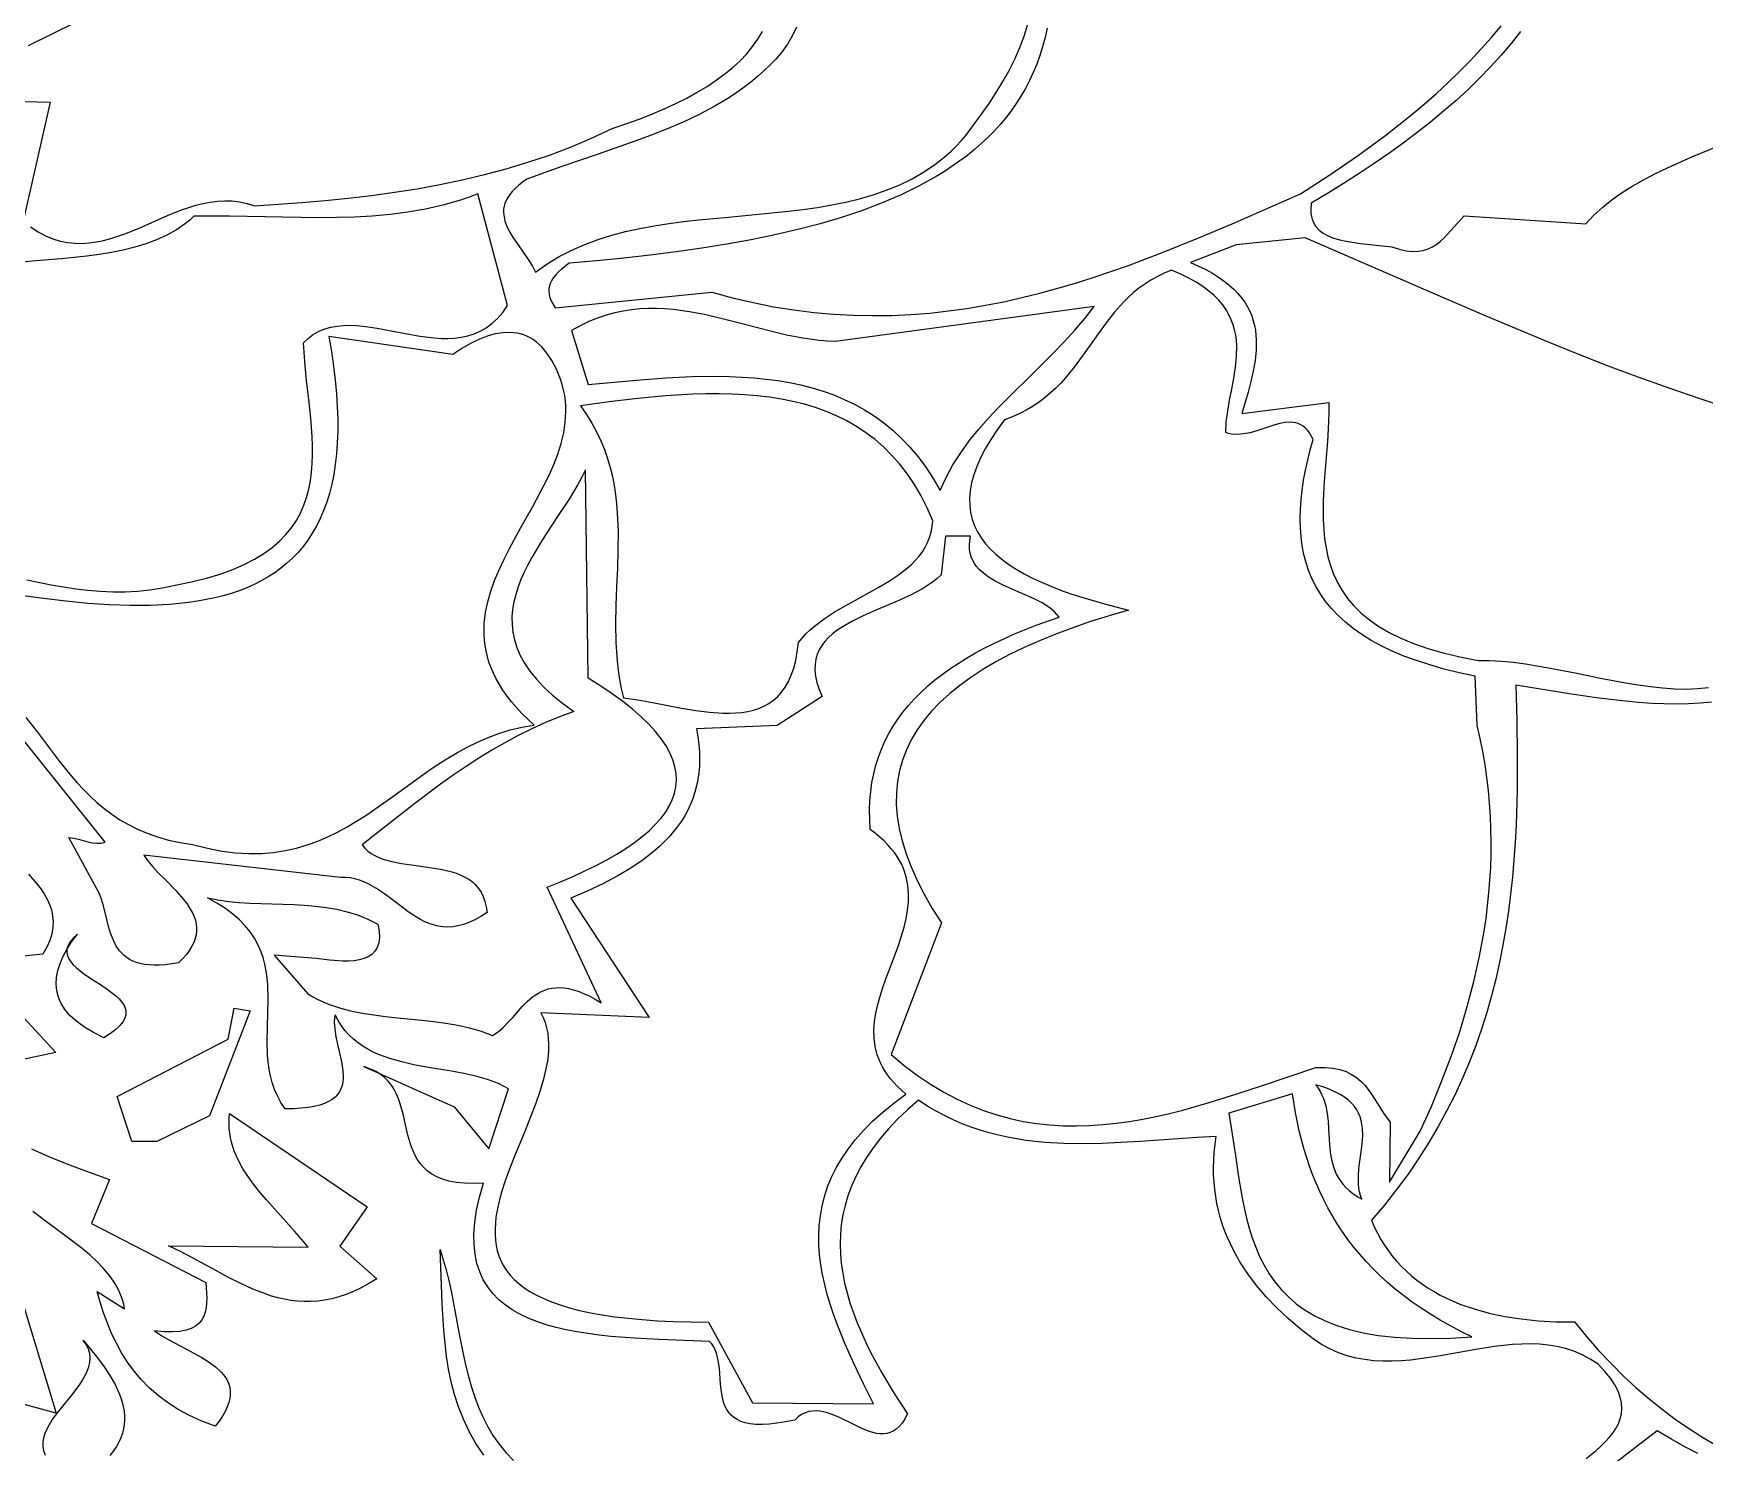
# Model space of a CAD drawing. Header units: metres. Extents: x 0 to 50, y 0 to 50.4.
# Drawn here: x 27.43 to 36.52, y 21.72 to 29.43 of the extents above; entities that cross this region are included whole.
import ezdxf

# ---------------------------------------------------------------- set-up
doc = ezdxf.new("R2010")
doc.units = ezdxf.units.M

msp = doc.modelspace()

# ---------------------------------------------------------------- linework, layer by layer
for points in [[(28.566323, 29.933322), (27.405117, 29.360211)], [(27.418132, 28.375341), (27.45887, 28.348758), (27.49932, 28.327318), (27.5395, 28.3107), (27.579432, 28.298579), (27.619135, 28.290633), (27.658628, 28.286539), (27.697931, 28.285973), (27.737065, 28.288613), (27.776048, 28.294135), (27.814901, 28.302216), (27.853643, 28.312534), (27.892294, 28.324764), (27.930874, 28.338585), (28.007898, 28.369704), (28.161961, 28.436806), (28.239315, 28.46762), (28.278142, 28.481212), (28.317094, 28.493163), (28.356193, 28.50315), (28.395457, 28.51085), (28.434907, 28.51594), (28.474562, 28.518097), (28.514441, 28.516998), (28.554565, 28.512319), (28.594954, 28.503738), (28.635626, 28.490932), (28.635626, 28.490932), (28.891746, 28.508194), (29.0189, 28.51913), (29.145346, 28.531902), (29.271005, 28.546732), (29.395798, 28.563846), (29.519646, 28.583468), (29.642469, 28.60582), (29.764191, 28.631128), (29.88473, 28.659616), (30.004009, 28.691507), (30.121949, 28.727025), (30.238471, 28.766394), (30.353496, 28.809839), (30.466945, 28.857584), (30.578739, 28.909851), (30.578739, 28.909851), (30.65406, 28.935209), (30.726448, 28.961462), (30.795838, 28.988634), (30.862167, 29.01675), (30.92537, 29.045834), (30.985384, 29.075911), (31.042143, 29.107005), (31.095585, 29.139142), (31.145645, 29.172344), (31.192259, 29.206638), (31.235363, 29.242048), (31.274893, 29.278598), (31.310785, 29.316313), (31.342974, 29.355217), (31.371397, 29.395336), (31.395989, 29.436692)], [(31.58123, 29.461172), (31.560421, 29.415495), (31.533272, 29.369517), (31.499347, 29.323216), (31.499347, 29.323216), (31.468489, 29.287773), (31.436284, 29.253889), (31.402787, 29.221499), (31.368052, 29.190535), (31.332134, 29.160934), (31.295088, 29.132627), (31.25697, 29.10555), (31.217833, 29.079637), (31.136724, 29.031036), (31.052201, 28.986297), (30.964703, 28.944893), (30.874668, 28.906294), (30.782536, 28.869973), (30.688745, 28.835403), (30.497945, 28.769401), (30.305777, 28.704065), (30.210278, 28.670327), (30.115754, 28.635172), (30.115754, 28.635172), (30.091555, 28.618277), (30.070267, 28.60153), (30.051765, 28.584925), (30.035923, 28.568453), (30.022615, 28.552108), (30.011716, 28.535881), (30.003099, 28.519765), (29.99664, 28.503752), (29.992212, 28.487835), (29.989689, 28.472005), (29.988947, 28.456257), (29.989859, 28.44058), (29.996143, 28.409416), (30.007537, 28.378451), (30.023034, 28.347624), (30.041629, 28.316874), (30.08409, 28.255364), (30.126877, 28.193432), (30.145878, 28.162155), (30.161944, 28.130589), (30.161944, 28.130589), (30.225451, 28.17524), (30.291484, 28.214838), (30.359852, 28.249751), (30.430367, 28.280346), (30.502836, 28.306988), (30.577071, 28.330046), (30.652879, 28.349886), (30.730072, 28.366874), (30.808458, 28.381378), (30.887847, 28.393764), (30.968049, 28.4044), (31.048874, 28.413652), (31.211629, 28.429473), (31.374588, 28.44416), (31.536229, 28.46065), (31.616079, 28.470488), (31.695029, 28.481877), (31.772887, 28.495183), (31.849464, 28.510775), (31.924569, 28.529018), (31.998011, 28.55028), (32.069601, 28.574927), (32.139148, 28.603327), (32.206461, 28.635845), (32.27135, 28.67285), (32.333625, 28.714707), (32.363723, 28.73757), (32.393095, 28.761784), (32.421719, 28.787394), (32.449571, 28.814447), (32.476626, 28.842989), (32.50286, 28.873064), (32.50286, 28.873064), (32.587574, 28.988367), (32.627965, 29.04687), (32.666545, 29.106005), (32.70294, 29.165823), (32.736774, 29.226373), (32.767671, 29.287703), (32.795257, 29.349863), (32.819156, 29.412903), (32.838994, 29.476872)], [(32.943904, 29.454867), (32.932571, 29.404119), (32.919332, 29.35474), (32.904212, 29.30671), (32.887238, 29.260009), (32.868438, 29.214616), (32.847838, 29.170511), (32.825466, 29.127675), (32.801348, 29.086086), (32.775511, 29.045725), (32.747983, 29.006571), (32.71879, 28.968605), (32.687959, 28.931805), (32.655518, 28.896152), (32.621492, 28.861626), (32.58591, 28.828206), (32.548798, 28.795872), (32.510183, 28.764603), (32.470092, 28.734381), (32.428552, 28.705184), (32.38559, 28.676992), (32.341233, 28.649784), (32.248441, 28.598244), (32.150393, 28.550401), (32.047304, 28.506094), (31.93939, 28.46516), (31.826866, 28.427438), (31.709949, 28.392766), (31.588854, 28.360982), (31.463797, 28.331925), (31.334993, 28.305433), (31.202658, 28.281344), (31.067009, 28.259496), (30.92826, 28.239728), (30.786627, 28.221878), (30.642327, 28.205783), (30.495575, 28.191283), (30.346587, 28.178215), (30.346587, 28.178215), (30.304363, 28.146526), (30.287284, 28.131098), (30.272783, 28.115894), (30.260776, 28.100873), (30.25118, 28.085997), (30.243913, 28.071225), (30.238892, 28.056517), (30.236032, 28.041832), (30.235253, 28.027132), (30.236469, 28.012375), (30.239598, 27.997523), (30.244558, 27.982534), (30.251265, 27.967369), (30.269587, 27.93635), (31.12058, 28.021769), (31.12058, 28.021769), (31.233983, 27.99069), (31.346134, 27.964209), (31.457071, 27.942172), (31.566834, 27.92443), (31.675461, 27.91083), (31.782991, 27.901222), (31.889462, 27.895453), (31.994914, 27.893372), (32.099385, 27.894828), (32.202914, 27.899669), (32.30554, 27.907744), (32.407301, 27.918902), (32.508236, 27.93299), (32.608384, 27.949857), (32.707784, 27.969353), (32.806474, 27.991325), (32.904494, 28.015621), (33.001881, 28.042092), (33.098675, 28.070584), (33.194915, 28.100947), (33.290639, 28.133028), (33.385886, 28.166678), (33.575103, 28.238074), (33.762878, 28.313922), (33.949519, 28.393011), (34.320643, 28.556065), (34.320643, 28.556065), (34.481462, 28.659365), (34.636274, 28.765337), (34.711275, 28.819388), (34.784589, 28.874185), (34.856157, 28.929752), (34.925916, 28.986115), (34.993806, 29.043301), (35.059766, 29.101334), (35.123733, 29.16024), (35.185646, 29.220046), (35.245445, 29.280777), (35.303068, 29.342458), (35.358454, 29.405116), (35.411541, 29.468776)], [(35.517441, 29.437817), (35.465996, 29.372899), (35.411651, 29.309016), (35.354464, 29.246136), (35.294495, 29.184224), (35.231801, 29.123248), (35.166442, 29.063173), (35.098476, 29.003967), (35.027962, 28.945596), (34.954958, 28.888026), (34.879523, 28.831225), (34.801716, 28.775159), (34.721595, 28.719794), (34.639219, 28.665097), (34.554647, 28.611035), (34.467936, 28.557574), (34.379147, 28.504681), (34.379147, 28.504681), (34.376814, 28.466445), (34.377856, 28.449196), (34.380303, 28.433129), (34.384106, 28.418196), (34.389216, 28.404348), (34.395582, 28.391537), (34.403155, 28.379716), (34.421723, 28.358845), (34.444522, 28.341351), (34.471155, 28.326848), (34.501224, 28.314949), (34.534332, 28.305269), (34.57008, 28.297422), (34.647909, 28.285681), (34.817764, 28.267209), (34.817764, 28.267209), (34.858304, 28.253829), (34.89539, 28.245667), (34.929307, 28.242288), (34.960339, 28.24326), (34.988771, 28.248147), (35.014886, 28.256517), (35.038968, 28.267935), (35.061302, 28.281966), (35.082172, 28.298179), (35.101861, 28.316137), (35.138836, 28.355558), (35.1745, 28.396757), (35.211126, 28.436263), (35.871819, 28.392387), (35.871819, 28.392387), (35.91578, 28.439379), (35.963714, 28.483305), (36.015277, 28.524429), (36.070125, 28.563016), (36.127914, 28.599333), (36.188302, 28.633644), (36.250943, 28.666216), (36.315495, 28.697313), (36.448957, 28.756145), (36.585938, 28.812264)], [(27.383604, 29.056262), (27.524545, 29.054023), (27.377086, 28.407391)], [(27.397546, 26.457176), (27.5301, 26.430476), (27.596632, 26.419024), (27.663341, 26.409251), (27.73023, 26.401469), (27.797304, 26.395988), (27.864565, 26.393118), (27.93202, 26.39317), (27.99967, 26.396456), (28.067522, 26.403284), (28.135578, 26.413967), (28.203843, 26.428815), (28.203843, 26.428815), (28.292469, 26.446565), (28.374068, 26.466708), (28.448909, 26.489154), (28.517266, 26.513816), (28.57941, 26.540606), (28.635612, 26.569436), (28.686145, 26.600217), (28.731278, 26.632862), (28.771285, 26.667281), (28.806437, 26.703388), (28.837005, 26.741094), (28.863262, 26.780311), (28.885477, 26.82095), (28.903924, 26.862924), (28.918874, 26.906145), (28.930599, 26.950524), (28.939369, 26.995973), (28.945457, 27.042404), (28.949134, 27.089728), (28.950672, 27.137859), (28.950343, 27.186707), (28.948417, 27.236185), (28.940865, 27.336677), (28.930188, 27.438628), (28.918559, 27.541336), (28.908151, 27.644093), (28.901138, 27.746196), (28.901138, 27.746196), (28.928204, 27.771422), (28.956753, 27.792187), (28.986687, 27.808813), (29.017906, 27.821626), (29.050312, 27.83095), (29.083804, 27.837108), (29.118284, 27.840425), (29.153654, 27.841226), (29.189813, 27.839834), (29.226662, 27.836573), (29.302037, 27.825744), (29.378985, 27.811331), (29.456713, 27.79593), (29.534429, 27.782132), (29.61134, 27.772532), (29.649245, 27.770117), (29.686652, 27.769724), (29.723461, 27.771677), (29.759574, 27.776301), (29.79489, 27.78392), (29.829312, 27.794857), (29.862739, 27.809438), (29.895073, 27.827986), (29.926214, 27.850826), (29.956064, 27.878281), (29.984524, 27.910676), (30.011494, 27.948336), (29.848998, 28.554836), (29.848998, 28.554836), (29.801857, 28.537376), (29.754573, 28.521496), (29.659603, 28.494193), (29.564148, 28.472371), (29.468268, 28.455471), (29.372023, 28.442934), (29.275471, 28.434202), (29.178673, 28.428717), (29.081688, 28.425921), (28.984575, 28.425255), (28.887395, 28.42616), (28.693071, 28.430454), (28.499192, 28.434336), (28.402568, 28.434727), (28.306235, 28.433339), (28.306235, 28.433339), (28.283897, 28.413201), (28.260629, 28.394341), (28.211449, 28.36026), (28.158979, 28.3307), (28.103506, 28.305264), (28.045317, 28.283556), (27.9847, 28.265179), (27.921939, 28.249738), (27.857323, 28.236835), (27.791137, 28.226075), (27.723669, 28.217062), (27.586031, 28.202687), (27.446703, 28.190541), (27.307976, 28.177452)], [(36.662749, 27.385767), (36.493331, 27.440717), (36.324908, 27.498521), (36.157385, 27.558909), (35.990665, 27.621606), (35.824655, 27.686342), (35.659257, 27.752843), (35.329922, 27.890055), (35.001896, 28.031062), (34.346722, 28.315752), (33.971982, 28.278528), (33.723546, 28.182139)], [(33.723546, 28.182139), (33.723546, 28.182139), (33.766584, 28.163202), (33.806304, 28.143621), (33.842817, 28.123417), (33.876233, 28.102612), (33.906664, 28.081226), (33.934218, 28.059281), (33.959007, 28.036796), (33.981142, 28.013795), (34.000731, 27.990296), (34.017887, 27.966322), (34.032719, 27.941893), (34.045338, 27.91703), (34.055854, 27.891754), (34.064378, 27.866087), (34.07102, 27.840049), (34.07589, 27.813661), (34.079099, 27.786944), (34.080758, 27.759919), (34.079865, 27.70503), (34.074094, 27.649161), (34.064329, 27.592481), (34.051453, 27.535156), (34.036349, 27.477356), (34.002994, 27.360997), (34.475664, 27.421913), (34.475664, 27.421913), (34.475391, 27.369351), (34.473655, 27.316324), (34.467042, 27.20928), (34.449973, 26.994129), (34.444502, 26.887671), (34.443623, 26.835083), (34.444398, 26.783058), (34.447138, 26.731701), (34.452153, 26.681114), (34.459757, 26.631401), (34.470261, 26.582664), (34.483976, 26.535007), (34.501213, 26.488533), (34.522285, 26.443345), (34.547503, 26.399546), (34.577179, 26.357239), (34.611623, 26.316527), (34.651149, 26.277513), (34.696067, 26.240301), (34.746689, 26.204993), (34.803327, 26.171693), (34.866292, 26.140504), (34.935895, 26.111528), (35.012449, 26.084869), (35.096265, 26.06063), (35.187655, 26.038914), (35.28693, 26.019824), (35.28693, 26.019824), (35.349203, 26.019466), (35.412897, 26.015951), (35.477834, 26.009691), (35.543833, 26.001099), (35.678307, 25.978565), (35.814885, 25.951644), (35.952135, 25.92363), (36.088626, 25.897821), (36.156139, 25.886773), (36.222924, 25.877511), (36.288804, 25.870448), (36.353599, 25.865996), (36.417129, 25.864566), (36.479216, 25.86657), (36.539681, 25.872421)], [(33.387012, 26.293483), (33.387012, 26.293483), (33.281649, 26.262658), (33.180499, 26.23062), (33.083616, 26.197349), (32.991054, 26.162821), (32.902865, 26.127013), (32.819102, 26.089903), (32.73982, 26.051467), (32.66507, 26.011684), (32.594908, 25.970531), (32.529385, 25.927984), (32.468555, 25.884021), (32.412471, 25.838619), (32.361188, 25.791756), (32.314757, 25.743409), (32.273232, 25.693555), (32.236667, 25.642171), (32.205115, 25.589234), (32.178629, 25.534723), (32.157262, 25.478614), (32.141068, 25.420884), (32.1301, 25.36151), (32.124411, 25.300471), (32.124055, 25.237743), (32.129084, 25.173303), (32.139553, 25.107129), (32.155513, 25.039198), (32.17702, 24.969487), (32.204125, 24.897973), (32.236883, 24.824635), (32.275346, 24.749448), (32.319567, 24.672391), (32.369601, 24.59344), (32.095463, 23.878845), (32.095463, 23.878845), (32.167109, 23.819221), (32.238811, 23.7653), (32.310566, 23.716882), (32.38237, 23.673768), (32.454223, 23.635758), (32.526122, 23.602651), (32.598065, 23.574247), (32.670049, 23.550347), (32.742072, 23.53075), (32.814131, 23.515257), (32.886226, 23.503668), (32.958352, 23.495783), (33.030508, 23.491401), (33.102692, 23.490323), (33.174901, 23.492349), (33.247133, 23.497279), (33.319386, 23.504912), (33.391657, 23.51505), (33.463944, 23.527491), (33.536246, 23.542037), (33.608558, 23.558487), (33.680881, 23.576641), (33.825544, 23.617261), (33.970216, 23.662298), (34.114881, 23.710152), (34.40411, 23.807914), (34.40411, 23.807914), (34.452998, 23.808412), (34.49644, 23.80454), (34.53493, 23.79669), (34.56896, 23.78525), (34.599022, 23.770611), (34.625609, 23.753165), (34.649212, 23.733301), (34.670325, 23.711411), (34.68944, 23.687884), (34.707049, 23.663111), (34.739719, 23.611389), (34.772275, 23.55937), (34.789741, 23.534225), (34.808656, 23.510178), (34.805641, 23.184378), (34.972154, 23.461879), (34.972154, 23.461879), (35.032475, 23.596474), (35.08844, 23.731432), (35.139811, 23.866768), (35.186352, 24.002493), (35.227828, 24.138623), (35.264002, 24.275169), (35.294638, 24.412146), (35.319499, 24.549566), (35.329691, 24.618447), (35.33835, 24.687443), (35.345448, 24.756557), (35.350954, 24.82579), (35.354839, 24.895144), (35.357075, 24.964621), (35.35763, 25.034222), (35.356476, 25.103948), (35.353583, 25.173803), (35.348921, 25.243786), (35.342462, 25.3139), (35.334175, 25.384147), (35.324031, 25.454528), (35.312001, 25.525044), (35.298054, 25.595699), (35.282162, 25.666492), (35.271377, 25.934688), (35.271377, 25.934688), (35.184164, 25.953129), (35.101867, 25.973312), (35.024382, 25.995203), (34.9516, 26.018768), (34.883416, 26.043975), (34.819721, 26.070788), (34.76041, 26.099174), (34.705375, 26.129099), (34.654509, 26.160529), (34.607706, 26.193431), (34.564859, 26.22777), (34.52586, 26.263513), (34.490604, 26.300625), (34.458982, 26.339074), (34.430889, 26.378824), (34.406217, 26.419843), (34.38486, 26.462095), (34.36671, 26.505549), (34.351661, 26.550168), (34.339606, 26.595921), (34.330438, 26.642772), (34.32405, 26.690688), (34.320336, 26.739636), (34.319187, 26.78958), (34.320499, 26.840488), (34.324163, 26.892325), (34.330073, 26.945058), (34.338121, 26.998653), (34.348202, 27.053076), (34.360208, 27.108292), (34.374032, 27.164269), (34.389568, 27.220972), (34.389568, 27.220972), (34.379707, 27.240282), (34.369265, 27.256998), (34.358267, 27.271264), (34.34674, 27.28322), (34.33471, 27.29301), (34.322202, 27.300776), (34.309242, 27.30666), (34.295857, 27.310805), (34.282073, 27.313353), (34.267914, 27.314446), (34.23858, 27.31284), (34.208063, 27.307125), (34.176571, 27.29844), (34.11149, 27.276719), (34.078317, 27.265962), (34.044999, 27.256791), (34.011744, 27.250347), (33.97876, 27.247769), (33.946254, 27.250197), (33.930245, 27.253643), (33.914433, 27.258768), (33.914433, 27.258768), (33.917758, 27.316621), (33.925333, 27.375309), (33.935629, 27.434577), (33.947114, 27.494167), (33.958259, 27.553822), (33.967533, 27.613285), (33.973406, 27.6723), (33.974348, 27.730608), (33.972492, 27.759418), (33.968829, 27.787954), (33.963168, 27.816186), (33.955318, 27.84408), (33.945087, 27.871605), (33.932285, 27.898729), (33.91672, 27.925419), (33.8982, 27.951644), (33.876534, 27.977371), (33.851532, 28.002568), (33.823002, 28.027203), (33.790752, 28.051243), (33.754591, 28.074658), (33.714329, 28.097414), (33.669773, 28.11948), (33.620732, 28.140823), (33.620732, 28.140823), (33.580693, 28.124451), (33.543089, 28.106313), (33.507753, 28.086526), (33.474514, 28.06521), (33.443206, 28.042482), (33.41366, 28.018461), (33.385707, 27.993266), (33.359178, 27.967014), (33.309722, 27.911814), (33.263943, 27.853809), (33.220493, 27.793946), (33.178026, 27.733171), (33.135193, 27.672432), (33.090647, 27.612675), (33.043041, 27.554848), (33.017668, 27.526953), (32.991025, 27.499896), (32.962943, 27.473795), (32.933254, 27.448767), (32.901788, 27.424933), (32.868378, 27.402409), (32.832855, 27.381314), (32.795051, 27.361766), (32.754797, 27.343885), (32.711924, 27.327788), (32.711924, 27.327788), (32.672127, 27.273479), (32.637231, 27.22098), (32.607139, 27.170253), (32.581752, 27.121259), (32.560975, 27.073957), (32.54471, 27.028309), (32.532859, 26.984276), (32.525326, 26.941819), (32.522013, 26.900897), (32.522824, 26.861472), (32.52766, 26.823506), (32.536424, 26.786957), (32.54902, 26.751788), (32.565351, 26.717959), (32.585318, 26.685431), (32.608825, 26.654165), (32.635774, 26.624121), (32.666069, 26.59526), (32.699612, 26.567543), (32.736306, 26.540931), (32.776053, 26.515385), (32.818757, 26.490865), (32.86432, 26.467332), (32.912645, 26.444747), (32.963635, 26.42307), (33.017192, 26.402263), (33.07322, 26.382286), (33.131621, 26.363101), (33.255154, 26.326945), (33.387012, 26.293483)], [(33.199188, 27.942953), (31.792786, 27.753859), (31.792786, 27.753859), (31.748299, 27.755659), (31.70395, 27.759252), (31.615602, 27.771097), (31.527615, 27.787965), (31.43986, 27.808424), (31.264534, 27.85439), (31.176707, 27.877034), (31.0886, 27.897545), (31.000085, 27.914491), (30.911032, 27.926441), (30.866265, 27.930096), (30.821316, 27.931964), (30.776168, 27.931868), (30.730806, 27.929629), (30.685214, 27.925067), (30.639376, 27.918004), (30.593275, 27.908261), (30.546896, 27.895659), (30.500223, 27.880019), (30.45324, 27.861162), (30.40593, 27.838909), (30.358278, 27.813082), (30.448795, 27.519115), (30.448795, 27.519115), (30.591247, 27.532845), (30.733145, 27.545358), (30.873954, 27.555493), (31.013142, 27.56209), (31.150175, 27.563987), (31.217716, 27.562811), (31.284519, 27.560025), (31.350516, 27.555484), (31.415641, 27.549043), (31.479827, 27.540557), (31.543007, 27.52988), (31.605115, 27.516868), (31.666084, 27.501376), (31.725848, 27.483258), (31.784339, 27.46237), (31.841491, 27.438566), (31.897238, 27.411702), (31.951512, 27.381632), (32.004247, 27.348211), (32.055376, 27.311295), (32.104833, 27.270737), (32.152551, 27.226394), (32.198463, 27.17812), (32.242503, 27.125769), (32.284603, 27.069197), (32.324698, 27.00826), (32.36272, 26.942811), (32.36272, 26.942811), (32.377858, 26.978703), (32.394475, 27.013884), (32.43184, 27.082273), (32.474199, 27.14831), (32.520936, 27.212323), (32.571436, 27.274645), (32.625082, 27.335604), (32.68126, 27.395531), (32.739354, 27.454757), (32.858825, 27.572425), (32.978572, 27.691252), (33.037009, 27.751926), (33.093667, 27.813881), (33.147932, 27.877446), (33.199188, 27.942953)], [(27.393252, 25.708951), (27.455038, 25.630271), (27.576068, 25.4706), (27.639017, 25.392589), (27.67191, 25.354691), (27.706059, 25.317779), (27.741694, 25.282041), (27.779046, 25.247661), (27.818349, 25.214826), (27.859832, 25.183723), (27.903729, 25.154537), (27.950269, 25.127455), (27.999686, 25.102663), (28.05221, 25.080347), (28.108073, 25.060693), (28.167507, 25.043887), (28.230743, 25.030116), (28.298013, 25.019565), (28.298013, 25.019565), (28.379857, 24.998865), (28.458086, 24.98402), (28.532906, 24.974708), (28.604527, 24.970608), (28.673157, 24.971399), (28.739002, 24.976761), (28.802273, 24.986372), (28.863177, 24.999911), (28.921921, 25.017058), (28.978715, 25.037491), (29.033765, 25.060889), (29.087281, 25.086932), (29.139471, 25.115298), (29.190542, 25.145666), (29.240703, 25.177716), (29.290161, 25.211126), (29.387804, 25.280743), (29.485136, 25.351949), (29.583822, 25.422177), (29.634193, 25.456121), (29.685527, 25.488858), (29.738031, 25.520066), (29.791915, 25.549425), (29.847386, 25.576613), (29.904653, 25.601309), (29.963922, 25.623193), (30.025404, 25.641943), (30.089305, 25.657238), (30.155834, 25.668758), (30.155834, 25.668758), (30.120976, 25.700624), (30.088845, 25.732327), (30.059366, 25.76387), (30.032463, 25.795258), (30.008062, 25.826495), (29.986087, 25.857584), (29.966464, 25.888531), (29.949117, 25.919339), (29.933973, 25.950012), (29.920955, 25.980553), (29.909989, 26.010968), (29.901, 26.041261), (29.893913, 26.071435), (29.888653, 26.101494), (29.885145, 26.131442), (29.883314, 26.161284), (29.883085, 26.191024), (29.884383, 26.220666), (29.891262, 26.27967), (29.90335, 26.338329), (29.920048, 26.396677), (29.940756, 26.454746), (29.964874, 26.512567), (29.991803, 26.570175), (30.020944, 26.6276), (30.083461, 26.742036), (30.147627, 26.856136), (30.208647, 26.970159), (30.236477, 27.027224), (30.261722, 27.084367), (30.283782, 27.141621), (30.302057, 27.199019), (30.315947, 27.256594), (30.324854, 27.314377), (30.328177, 27.372401), (30.327557, 27.401514), (30.325316, 27.430699), (30.32138, 27.459961), (30.315673, 27.489304), (30.30812, 27.518731), (30.298647, 27.548247), (30.298647, 27.548247), (30.276261, 27.60221), (30.251713, 27.649384), (30.22506, 27.689923), (30.19636, 27.72398), (30.165671, 27.751711), (30.149599, 27.763252), (30.133051, 27.773268), (30.116034, 27.78178), (30.098555, 27.788806), (30.080623, 27.794365), (30.062243, 27.798477), (30.024171, 27.802437), (29.984398, 27.800839), (29.94298, 27.793837), (29.899975, 27.781585), (29.85544, 27.764236), (29.809434, 27.741944), (29.762014, 27.714864), (29.713236, 27.68315), (29.038992, 27.779865)], [(29.038992, 27.779865), (29.038992, 27.779865), (29.053083, 27.697886), (29.064731, 27.6188), (29.073976, 27.542563), (29.080854, 27.46913), (29.085403, 27.398457), (29.08766, 27.3305), (29.087663, 27.265214), (29.08545, 27.202555), (29.081057, 27.142479), (29.074523, 27.084941), (29.065885, 27.029897), (29.055181, 26.977303), (29.042448, 26.927114), (29.027723, 26.879285), (29.011044, 26.833774), (28.992449, 26.790535), (28.971976, 26.749524), (28.949661, 26.710696), (28.925542, 26.674008), (28.899657, 26.639415), (28.872043, 26.606872), (28.842738, 26.576336), (28.811779, 26.547762), (28.779205, 26.521105), (28.745051, 26.496322), (28.709357, 26.473367), (28.672159, 26.452198), (28.633495, 26.432768), (28.593402, 26.415035), (28.551919, 26.398953), (28.509082, 26.384479), (28.464929, 26.371567), (28.419498, 26.360174), (28.372826, 26.350255), (28.32495, 26.341767), (28.275909, 26.334664), (28.174479, 26.324437), (28.068836, 26.319222), (27.95928, 26.318661), (27.846111, 26.322403), (27.729631, 26.33009), (27.610138, 26.34137), (27.487933, 26.355887), (27.363316, 26.373286)], [(30.406934, 27.404239), (30.406934, 27.404239), (30.439869, 27.357076), (30.469208, 27.309606), (30.495146, 27.261842), (30.517878, 27.213801), (30.537597, 27.165498), (30.554498, 27.116947), (30.568775, 27.068164), (30.580622, 27.019163), (30.590233, 26.969961), (30.597803, 26.920572), (30.603526, 26.871011), (30.607595, 26.821294), (30.611553, 26.72145), (30.611229, 26.621161), (30.608178, 26.520548), (30.603954, 26.419732), (30.600109, 26.318834), (30.598198, 26.217975), (30.599775, 26.117277), (30.602357, 26.067025), (30.606393, 26.016859), (30.612079, 25.966794), (30.619607, 25.916844), (30.629172, 25.867025), (30.640969, 25.817352), (30.640969, 25.817352), (30.718942, 25.805198), (30.797925, 25.790848), (30.955934, 25.760974), (31.03347, 25.748156), (31.109033, 25.738553), (31.181877, 25.733518), (31.217046, 25.733137), (31.251257, 25.734406), (31.284414, 25.737493), (31.316427, 25.742567), (31.3472, 25.749799), (31.376641, 25.759356), (31.404657, 25.771408), (31.431155, 25.786125), (31.456041, 25.803674), (31.479222, 25.824226), (31.500606, 25.847949), (31.520098, 25.875013), (31.537606, 25.905586), (31.553036, 25.939838), (31.566296, 25.977938), (31.577291, 26.020055), (31.58593, 26.066358), (31.592118, 26.117015), (31.592118, 26.117015), (31.61151, 26.141128), (31.632621, 26.164069), (31.655301, 26.185934), (31.6794, 26.206816), (31.731257, 26.246016), (31.786995, 26.282431), (31.845416, 26.316822), (31.905324, 26.34995), (32.024809, 26.41546), (32.081992, 26.449365), (32.135871, 26.485051), (32.185249, 26.52328), (32.207876, 26.543586), (32.228929, 26.564812), (32.248258, 26.587055), (32.265714, 26.610409), (32.281146, 26.63497), (32.294406, 26.660832), (32.305343, 26.688091), (32.313808, 26.716842), (32.319651, 26.747179), (32.322722, 26.779199), (32.322722, 26.779199), (32.291751, 26.84931), (32.258275, 26.914872), (32.222358, 26.976014), (32.184064, 27.032863), (32.143457, 27.08555), (32.100602, 27.134202), (32.055562, 27.178948), (32.008401, 27.219917), (31.959184, 27.257237), (31.907975, 27.291036), (31.854837, 27.321444), (31.799834, 27.348589), (31.743032, 27.372599), (31.684493, 27.393603), (31.624282, 27.41173), (31.562463, 27.427108), (31.4991, 27.439866), (31.434257, 27.450132), (31.367998, 27.458035), (31.300387, 27.463703), (31.231489, 27.467266), (31.161366, 27.468851), (31.090085, 27.468588), (31.017707, 27.466604), (30.869922, 27.457991), (30.718523, 27.44404), (30.564023, 27.42578), (30.406934, 27.404239)], [(30.434804, 27.055183), (30.434804, 27.055183), (30.414611, 27.01557), (30.392709, 26.976005), (30.344928, 26.896963), (30.293767, 26.817948), (30.241533, 26.738848), (30.19053, 26.659551), (30.143066, 26.579946), (30.12138, 26.539993), (30.101444, 26.499922), (30.083546, 26.459717), (30.067973, 26.419366), (30.055014, 26.378855), (30.044957, 26.338169), (30.03809, 26.297295), (30.034701, 26.256218), (30.03508, 26.214925), (30.039513, 26.173403), (30.048289, 26.131636), (30.061697, 26.089611), (30.080025, 26.047314), (30.10356, 26.004731), (30.132591, 25.961849), (30.167407, 25.918653), (30.208296, 25.875129), (30.255545, 25.831264), (30.309443, 25.787044), (30.370278, 25.742454), (30.370278, 25.742454), (30.292626, 25.713679), (30.216651, 25.682246), (30.142159, 25.648252), (30.068957, 25.611793), (29.996849, 25.572965), (29.925641, 25.531865), (29.85514, 25.488587), (29.785151, 25.443228), (29.715481, 25.395885), (29.645934, 25.346654), (29.506435, 25.242909), (29.365101, 25.132764), (29.220379, 25.016986), (29.220379, 25.016986), (29.234808, 24.999621), (29.251202, 24.984338), (29.269408, 24.970967), (29.289275, 24.959339), (29.310649, 24.949283), (29.333378, 24.940629), (29.382289, 24.926844), (29.434786, 24.916623), (29.489648, 24.908603), (29.60158, 24.893718), (29.656206, 24.884129), (29.708312, 24.871292), (29.733037, 24.86323), (29.756674, 24.853846), (29.779069, 24.842969), (29.800071, 24.830428), (29.819526, 24.816054), (29.837282, 24.799676), (29.853186, 24.781123), (29.867086, 24.760227), (29.878828, 24.736816), (29.88826, 24.71072), (29.895229, 24.681769), (29.899583, 24.649792), (29.899583, 24.649792), (29.86546, 24.627604), (29.832657, 24.609434), (29.801103, 24.595061), (29.770724, 24.584266), (29.741448, 24.576829), (29.713203, 24.572529), (29.685915, 24.571146), (29.659513, 24.57246), (29.633923, 24.576251), (29.609073, 24.582299), (29.584891, 24.590382), (29.561303, 24.600282), (29.538239, 24.611778), (29.515623, 24.62465), (29.471452, 24.653641), (29.42821, 24.685493), (29.385315, 24.718444), (29.342188, 24.750734), (29.298247, 24.7806), (29.252912, 24.806282), (29.229541, 24.817003), (29.205603, 24.826018), (29.181027, 24.833105), (29.155739, 24.838045), (29.129668, 24.840618), (29.10274, 24.840604), (28.034378, 24.962525), (28.034378, 24.962525), (28.055976, 24.930568), (28.08229, 24.898596), (28.112029, 24.86648), (28.1439, 24.83409), (28.208867, 24.767969), (28.23938, 24.733979), (28.266855, 24.699197), (28.290001, 24.663493), (28.299547, 24.645255), (28.307525, 24.626737), (28.313775, 24.607925), (28.318135, 24.588801), (28.320444, 24.569349), (28.320539, 24.549553), (28.31826, 24.529397), (28.313445, 24.508865), (28.305931, 24.48794), (28.295559, 24.466607), (28.282166, 24.444849), (28.265591, 24.42265), (28.245671, 24.399993), (28.222247, 24.376863), (28.222247, 24.376863), (28.1853, 24.370648), (28.150952, 24.366447), (28.119095, 24.364176), (28.089619, 24.36375), (28.062417, 24.365084), (28.037379, 24.368092), (28.014398, 24.37269), (27.993364, 24.378793), (27.974169, 24.386316), (27.956705, 24.395173), (27.940863, 24.40528), (27.926534, 24.416552), (27.913611, 24.428903), (27.901984, 24.442249), (27.882185, 24.471586), (27.86627, 24.503881), (27.85337, 24.538455), (27.842617, 24.574628), (27.833143, 24.611719), (27.814558, 24.685938), (27.803711, 24.721706), (27.790669, 24.755672), (27.626717, 25.057784), (27.626717, 25.057784), (27.653268, 25.053798), (27.679368, 25.047855), (27.730019, 25.034521), (27.754474, 25.029342), (27.778284, 25.02663), (27.801402, 25.02749), (27.823778, 25.033029), (27.205811, 25.803056)], [(35.874365, 21.682908), (35.928428, 21.727376), (35.953761, 21.750097), (35.977482, 21.773265), (35.999233, 21.796968), (36.018655, 21.821298), (36.035388, 21.846344), (36.049073, 21.872198), (36.059351, 21.898949), (36.065864, 21.926687), (36.068251, 21.955503), (36.066154, 21.985488), (36.059214, 22.016732), (36.047072, 22.049324), (36.029368, 22.083356), (36.005743, 22.118918), (35.975839, 22.156099), (35.939296, 22.194991), (35.939296, 22.194991), (35.896063, 22.22319), (35.85196, 22.246659), (35.807042, 22.265718), (35.761361, 22.280685), (35.714971, 22.29188), (35.667925, 22.299622), (35.620276, 22.304228), (35.572079, 22.306019), (35.523386, 22.305313), (35.474251, 22.302429), (35.424727, 22.297685), (35.374867, 22.291402), (35.274355, 22.275489), (35.173142, 22.257242), (35.071654, 22.239212), (34.97032, 22.22395), (34.919844, 22.218155), (34.869566, 22.214008), (34.81954, 22.211828), (34.769819, 22.211935), (34.720457, 22.214648), (34.671507, 22.220285), (34.623022, 22.229165), (34.575056, 22.241607), (34.527662, 22.25793), (34.480894, 22.278453), (34.434804, 22.303495), (34.389447, 22.333374), (34.389447, 22.333374), (34.319472, 22.388198), (34.253611, 22.444515), (34.192042, 22.502403), (34.13494, 22.561938), (34.082482, 22.623197), (34.034845, 22.686258), (33.992205, 22.751199), (33.954738, 22.818095), (33.922621, 22.887024), (33.908623, 22.922275), (33.896029, 22.958064), (33.884861, 22.994399), (33.87514, 23.031291), (33.866889, 23.068749), (33.86013, 23.106783), (33.854885, 23.145402), (33.851175, 23.184616), (33.849023, 23.224435), (33.848451, 23.264869), (33.849482, 23.305926), (33.852136, 23.347617), (33.856436, 23.389952), (33.862404, 23.432939), (33.862404, 23.432939), (33.759773, 23.427509), (33.656562, 23.420649), (33.449066, 23.405892), (33.345113, 23.399625), (33.241245, 23.395183), (33.137628, 23.393381), (33.034429, 23.395034), (32.931813, 23.400955), (32.829947, 23.411958), (32.779347, 23.41962), (32.728997, 23.428859), (32.678917, 23.439774), (32.629128, 23.45247), (32.579652, 23.467046), (32.530509, 23.483606), (32.481719, 23.502251), (32.433303, 23.523082), (32.385283, 23.546201), (32.337678, 23.571711), (32.290511, 23.599712), (32.2438, 23.630307), (32.2438, 23.630307), (32.185133, 23.578554), (32.131309, 23.526785), (32.082211, 23.47499), (32.037721, 23.423163), (31.997721, 23.371294), (31.962093, 23.319376), (31.930718, 23.2674), (31.903481, 23.215359), (31.880261, 23.163243), (31.860943, 23.111045), (31.845407, 23.058757), (31.833536, 23.00637), (31.825212, 22.953876), (31.820317, 22.901267), (31.818733, 22.848535), (31.820343, 22.795672), (31.825029, 22.742669), (31.832672, 22.689518), (31.843155, 22.636211), (31.85636, 22.58274), (31.872169, 22.529097), (31.890464, 22.475273), (31.911128, 22.42126), (31.934042, 22.367051), (31.959089, 22.312636), (31.986151, 22.258008), (32.045848, 22.148078), (32.112189, 22.037197), (32.184233, 21.925299), (32.184233, 21.925299), (32.170188, 21.898448), (32.155438, 21.875933), (32.140023, 21.857487), (32.123978, 21.842843), (32.107341, 21.831734), (32.090151, 21.823893), (32.072445, 21.819052), (32.054259, 21.816946), (32.035633, 21.817305), (32.016604, 21.819865), (31.997208, 21.824357), (31.977485, 21.830515), (31.937203, 21.84676), (31.896059, 21.866463), (31.812391, 21.907698), (31.770467, 21.924958), (31.749614, 21.931814), (31.728885, 21.937131), (31.708316, 21.940642), (31.687945, 21.942081), (31.66781, 21.94118), (31.647949, 21.937671), (31.628398, 21.931289), (31.609196, 21.921766), (31.59038, 21.908835), (31.571988, 21.892229), (31.571988, 21.892229), (31.520852, 21.881755), (31.474324, 21.874301), (31.43218, 21.869718), (31.394194, 21.867858), (31.360142, 21.868572), (31.329801, 21.871713), (31.302946, 21.877133), (31.279352, 21.884682), (31.258795, 21.894214), (31.241051, 21.905579), (31.225895, 21.91863), (31.213104, 21.933218), (31.202452, 21.949196), (31.193715, 21.966415), (31.186669, 21.984727), (31.18109, 22.003984), (31.173434, 22.044739), (31.168952, 22.087496), (31.162331, 22.174271), (31.156602, 22.21592), (31.146867, 22.254828), (31.139937, 22.272884), (31.131332, 22.28981), (31.120828, 22.305459), (31.108202, 22.319682), (31.108202, 22.319682), (30.835062, 22.329219), (30.701382, 22.336396), (30.571665, 22.346837), (30.50877, 22.35367), (30.447437, 22.361785), (30.387859, 22.371338), (30.330226, 22.382485), (30.274728, 22.39538), (30.221556, 22.41018), (30.170902, 22.427039), (30.122956, 22.446114), (30.077909, 22.467559), (30.035952, 22.491531), (29.997276, 22.518184), (29.962071, 22.547675), (29.930528, 22.580158), (29.902839, 22.615789), (29.879193, 22.654724), (29.859783, 22.697118), (29.844798, 22.743126), (29.83443, 22.792904), (29.828869, 22.846608), (29.828306, 22.904393), (29.832932, 22.966414), (29.842938, 23.032828), (29.858515, 23.103788), (29.879854, 23.179452), (29.879854, 23.179452), (29.825381, 23.177375), (29.776186, 23.178665), (29.731962, 23.183128), (29.692399, 23.190567), (29.657192, 23.200786), (29.626032, 23.21359), (29.598612, 23.228783), (29.574625, 23.246169), (29.553764, 23.265553), (29.535719, 23.286738), (29.520185, 23.309529), (29.506854, 23.33373), (29.495418, 23.359146), (29.485569, 23.38558), (29.469406, 23.440722), (29.442604, 23.554616), (29.427045, 23.610237), (29.41765, 23.637031), (29.406768, 23.662886), (29.394092, 23.687606), (29.379314, 23.710996), (29.362126, 23.73286), (29.342221, 23.753002), (29.319292, 23.771227), (29.293031, 23.787338), (29.263131, 23.80114), (29.229284, 23.812437), (29.720557, 23.594786), (29.909452, 23.366697), (30.016758, 23.69282), (30.016758, 23.69282), (29.989477, 23.707249), (29.961094, 23.720216), (29.901406, 23.742296), (29.83846, 23.760134), (29.773025, 23.774802), (29.705868, 23.787373), (29.637757, 23.798919), (29.569458, 23.810513), (29.50174, 23.823228), (29.43537, 23.838136), (29.371114, 23.85631), (29.309742, 23.878822), (29.280377, 23.89204), (29.25202, 23.906745), (29.224768, 23.923071), (29.198716, 23.941151), (29.17396, 23.961121), (29.150597, 23.983114), (29.128722, 24.007264), (29.108431, 24.033706), (29.08982, 24.062573), (29.072985, 24.093999), (29.072985, 24.093999), (29.070223, 24.075702), (29.069165, 24.056712), (29.071332, 24.016989), (29.077826, 23.975505), (29.086989, 23.932936), (29.10669, 23.847244), (29.113911, 23.805473), (29.117166, 23.765318), (29.116789, 23.746059), (29.114799, 23.727456), (29.110988, 23.709596), (29.105149, 23.692562), (29.097075, 23.676439), (29.086559, 23.661312), (29.073393, 23.647264), (29.05737, 23.63438), (29.038283, 23.622745), (29.015924, 23.612443), (28.990087, 23.603558), (28.960563, 23.596176), (28.927145, 23.59038), (28.889626, 23.586254), (28.8478, 23.583884), (28.801457, 23.583354), (28.801457, 23.583354), (28.778831, 23.618011), (28.759898, 23.653289), (28.744352, 23.689132), (28.731882, 23.725486), (28.722181, 23.762297), (28.714941, 23.79951), (28.709852, 23.837071), (28.706606, 23.874924), (28.70441, 23.951292), (28.705885, 24.028178), (28.708563, 24.105145), (28.709975, 24.181757), (28.707654, 24.257579), (28.704323, 24.295056), (28.699132, 24.332173), (28.691775, 24.368874), (28.681941, 24.405104), (28.669323, 24.440809), (28.653612, 24.475935), (28.6345, 24.510427), (28.611679, 24.544231), (28.584838, 24.577291), (28.553671, 24.609554), (28.517869, 24.640965), (28.477123, 24.67147), (28.431124, 24.701013), (28.379565, 24.729541), (28.379565, 24.729541), (28.43672, 24.71837), (28.494526, 24.710279), (28.552864, 24.704673), (28.611615, 24.700958), (28.729885, 24.696822), (28.848385, 24.693111), (28.907424, 24.689929), (28.966165, 24.685068), (29.024488, 24.677934), (29.082276, 24.667933), (29.139409, 24.654469), (29.195769, 24.636948), (29.251237, 24.614775), (29.305694, 24.587355), (29.305694, 24.587355), (29.312543, 24.548225), (29.314075, 24.51417), (29.310637, 24.484886), (29.302574, 24.460069), (29.290235, 24.439415), (29.273964, 24.42262), (29.254109, 24.409381), (29.231016, 24.399392), (29.205032, 24.392351), (29.176503, 24.387953), (29.145776, 24.385894), (29.113198, 24.385871), (29.043871, 24.390715), (28.971296, 24.400053), (28.741582, 24.418722), (28.925402, 24.207783), (28.925402, 24.207783), (28.952654, 24.191787), (28.980474, 24.177266), (29.037702, 24.152291), (29.096843, 24.132138), (29.157656, 24.116092), (29.219898, 24.103434), (29.283329, 24.093447), (29.347706, 24.085414), (29.412786, 24.078616), (29.544092, 24.065857), (29.609833, 24.05846), (29.675311, 24.04943), (29.740283, 24.038047), (29.804507, 24.023594), (29.867743, 24.005354), (29.929746, 23.982609), (29.929746, 23.982609), (29.959292, 24.001804), (29.986925, 24.025253), (30.013266, 24.051813), (30.038934, 24.080338), (30.090737, 24.138707), (30.118111, 24.166262), (30.147294, 24.191204), (30.178906, 24.212388), (30.195817, 24.221214), (30.213568, 24.228671), (30.232236, 24.234616), (30.251899, 24.238907), (30.272635, 24.2414), (30.29452, 24.241952), (30.317633, 24.24042), (30.342052, 24.236661), (30.367852, 24.230532), (30.395113, 24.22189), (30.423912, 24.210591), (30.454325, 24.196494), (30.486431, 24.179454), (30.520308, 24.159328), (30.226534, 24.787409), (30.226534, 24.787409), (30.298499, 24.816595), (30.366954, 24.846104), (30.431829, 24.875944), (30.493057, 24.906123), (30.550568, 24.93665), (30.604295, 24.967534), (30.654168, 24.998782), (30.70012, 25.030405), (30.742081, 25.06241), (30.779984, 25.094807), (30.813759, 25.127602), (30.843338, 25.160807), (30.868653, 25.194428), (30.889635, 25.228474), (30.906216, 25.262955), (30.918327, 25.297878), (30.9259, 25.333253), (30.928866, 25.369088), (30.927156, 25.405391), (30.920703, 25.442172), (30.909438, 25.479438), (30.893291, 25.517199), (30.872196, 25.555463), (30.846082, 25.594238), (30.814882, 25.633534), (30.778527, 25.673358), (30.736949, 25.713721), (30.690079, 25.754629), (30.637849, 25.796091), (30.580189, 25.838118), (30.517033, 25.880716), (30.44831, 25.923894), (30.434804, 27.055183)], [(32.000041, 21.980203), (32.000041, 21.980203), (31.946442, 22.088275), (31.894652, 22.196539), (31.84613, 22.30487), (31.802337, 22.413148), (31.782668, 22.467227), (31.764729, 22.521248), (31.748701, 22.575193), (31.734767, 22.629047), (31.723109, 22.682796), (31.71391, 22.736424), (31.707352, 22.789916), (31.703617, 22.843255), (31.702887, 22.896428), (31.705346, 22.949418), (31.711175, 23.00221), (31.720557, 23.054789), (31.733674, 23.107139), (31.750709, 23.159245), (31.771844, 23.211093), (31.797261, 23.262665), (31.827143, 23.313948), (31.861672, 23.364925), (31.901031, 23.415581), (31.945401, 23.465902), (31.994966, 23.515871), (32.049907, 23.565473), (32.110408, 23.614693), (32.17665, 23.663516), (32.17665, 23.663516), (32.152334, 23.684163), (32.130135, 23.704987), (32.109983, 23.725982), (32.091809, 23.747143), (32.075543, 23.768463), (32.061116, 23.789937), (32.048456, 23.811559), (32.037495, 23.833324), (32.028163, 23.855225), (32.020391, 23.877257), (32.009243, 23.921689), (32.003496, 23.966576), (32.00259, 24.01187), (32.005967, 24.057525), (32.01307, 24.103495), (32.02334, 24.149734), (32.03622, 24.196195), (32.051151, 24.242833), (32.067575, 24.289601), (32.102672, 24.383342), (32.137047, 24.477049), (32.152568, 24.523774), (32.166234, 24.570352), (32.177488, 24.616736), (32.185771, 24.662881), (32.190525, 24.70874), (32.191192, 24.754267), (32.187215, 24.799415), (32.178035, 24.844139), (32.163093, 24.888392), (32.153288, 24.910327), (32.141833, 24.932128), (32.128659, 24.953787), (32.113697, 24.9753), (32.096875, 24.996661), (32.078125, 25.017864), (32.057376, 25.038902), (32.03456, 25.059771), (32.009606, 25.080465), (31.982444, 25.100977), (31.982444, 25.100977), (31.979238, 25.154821), (31.978593, 25.207306), (31.980481, 25.258453), (31.984874, 25.308284), (31.991742, 25.356819), (32.001057, 25.40408), (32.012791, 25.450088), (32.026915, 25.494863), (32.0434, 25.538427), (32.062219, 25.580801), (32.083342, 25.622005), (32.10674, 25.662061), (32.132386, 25.700991), (32.160251, 25.738814), (32.190306, 25.775551), (32.222522, 25.811225), (32.256872, 25.845856), (32.293326, 25.879465), (32.331856, 25.912073), (32.372433, 25.943702), (32.415029, 25.974371), (32.459616, 26.004103), (32.506164, 26.032918), (32.554645, 26.060837), (32.605031, 26.087881), (32.657294, 26.114072), (32.711403, 26.139431), (32.767332, 26.163978), (32.884531, 26.210721), (33.008664, 26.254472), (33.008664, 26.254472), (32.997047, 26.269435), (32.983737, 26.283471), (32.968879, 26.296664), (32.952622, 26.309099), (32.9165, 26.332037), (32.876549, 26.352969), (32.833948, 26.372574), (32.789878, 26.391536), (32.702044, 26.430255), (32.660638, 26.451376), (32.62248, 26.474581), (32.588748, 26.500551), (32.57391, 26.514786), (32.560621, 26.529968), (32.549028, 26.546182), (32.539279, 26.563514), (32.531521, 26.582049), (32.525901, 26.601871), (32.522567, 26.623067), (32.521666, 26.645721), (32.523346, 26.669918), (32.527753, 26.695745), (32.392162, 26.694866), (32.367289, 26.48469), (32.367289, 26.48469), (32.344705, 26.464171), (32.320067, 26.444842), (32.293598, 26.426583), (32.265517, 26.409275), (32.205403, 26.37703), (32.141491, 26.347146), (32.009332, 26.29062), (31.944615, 26.262058), (31.883161, 26.232016), (31.826733, 26.199533), (31.800956, 26.182077), (31.777098, 26.16365), (31.755379, 26.144133), (31.73602, 26.123406), (31.719242, 26.101348), (31.705265, 26.07784), (31.69431, 26.052762), (31.686598, 26.025993), (31.682349, 25.997414), (31.681783, 25.966904), (31.685122, 25.934343), (31.692587, 25.899612), (31.704397, 25.862591), (31.720773, 25.823159), (31.476312, 25.666955), (31.037344, 25.647412), (31.037344, 25.647412), (31.044917, 25.604911), (31.050295, 25.56354), (31.053512, 25.523276), (31.054599, 25.484094), (31.053591, 25.44597), (31.050521, 25.408879), (31.04542, 25.372797), (31.038323, 25.337701), (31.029263, 25.303565), (31.018272, 25.270365), (31.005383, 25.238078), (30.99063, 25.206678), (30.974045, 25.176142), (30.955662, 25.146446), (30.935513, 25.117564), (30.913632, 25.089472), (30.890052, 25.062148), (30.864805, 25.035565), (30.837925, 25.0097), (30.809445, 24.984529), (30.747815, 24.936169), (30.68018, 24.890293), (30.606804, 24.846704), (30.527951, 24.80521), (30.443886, 24.765616), (30.354873, 24.727727), (30.780745, 24.078688), (30.191762, 24.105379), (30.191762, 24.105379), (30.204801, 24.078853), (30.21527, 24.051545), (30.223293, 24.023494), (30.228997, 23.994739), (30.232509, 23.965317), (30.233954, 23.935267), (30.233459, 23.904626), (30.231151, 23.873434), (30.227155, 23.841728), (30.221597, 23.809546), (30.206303, 23.743908), (30.186278, 23.676826), (30.162534, 23.608605), (30.136079, 23.539551), (30.107923, 23.469969), (30.050552, 23.330442), (30.023356, 23.261108), (29.998501, 23.192468), (29.976995, 23.124827), (29.959849, 23.058491), (29.948073, 22.993765), (29.944514, 22.962101), (29.942677, 22.930954), (29.942687, 22.900363), (29.944671, 22.870365), (29.948755, 22.840998), (29.955065, 22.812301), (29.963728, 22.784313), (29.974869, 22.75707), (29.988616, 22.730612), (30.005094, 22.704976), (30.024429, 22.680201), (30.046749, 22.656324), (30.072178, 22.633385), (30.100844, 22.611421), (30.132872, 22.59047), (30.168389, 22.570571), (30.207521, 22.551762), (30.250394, 22.53408), (30.297135, 22.517565), (30.34787, 22.502254), (30.402725, 22.488186), (30.461826, 22.475398), (30.5253, 22.463929), (30.593273, 22.453817), (30.665871, 22.4451), (30.74322, 22.437816), (30.825447, 22.432005), (30.912678, 22.427702), (31.005038, 22.424948), (31.102656, 22.42378), (31.341571, 21.985162), (32.000041, 21.980203)], [(36.555397, 25.793075), (36.493298, 25.786845), (36.429417, 25.783286), (36.363872, 25.782192), (36.296784, 25.783352), (36.228272, 25.78656), (36.158456, 25.791607), (36.087455, 25.798284), (35.942376, 25.815697), (35.793991, 25.837132), (35.491132, 25.885405), (35.491132, 25.885405), (35.49689, 25.694187), (35.499739, 25.503547), (35.498737, 25.313632), (35.492942, 25.124589), (35.487952, 25.03044), (35.481411, 24.936563), (35.4732, 24.842978), (35.463201, 24.749702), (35.451298, 24.656755), (35.437372, 24.564153), (35.421305, 24.471916), (35.402979, 24.380062), (35.382278, 24.288609), (35.359082, 24.197576), (35.333275, 24.10698), (35.304738, 24.016841), (35.273353, 23.927176), (35.239004, 23.838004), (35.201571, 23.749343), (35.160938, 23.661212), (35.116986, 23.573628), (35.069598, 23.486611), (35.018656, 23.400179), (34.964041, 23.314349), (34.905638, 23.22914), (34.843326, 23.144571), (34.77699, 23.06066), (34.70651, 22.977425), (34.70651, 22.977425), (34.722309, 22.941514), (34.73949, 22.906911), (34.758034, 22.873607), (34.777924, 22.84159), (34.799143, 22.81085), (34.821672, 22.781377), (34.845494, 22.75316), (34.870592, 22.726189), (34.896948, 22.700452), (34.924543, 22.67594), (34.953362, 22.652642), (34.983384, 22.630547), (35.014594, 22.609645), (35.046974, 22.589925), (35.080505, 22.571377), (35.115171, 22.553991), (35.187833, 22.522659), (35.26482, 22.495846), (35.345991, 22.473467), (35.431204, 22.455439), (35.520317, 22.441676), (35.61319, 22.432095), (35.709682, 22.426611), (35.80965, 22.425141), (35.80965, 22.425141), (35.875213, 22.345737), (35.94166, 22.270356), (36.008972, 22.19891), (36.077129, 22.131309), (36.146111, 22.067464), (36.2159, 22.007286), (36.286475, 21.950686), (36.357818, 21.897575), (36.429909, 21.847863), (36.502728, 21.801463), (36.576256, 21.758284)], [(27.406292, 24.859158), (27.452808, 24.806231), (27.473485, 24.779085), (27.491996, 24.751368), (27.508008, 24.722993), (27.521188, 24.693872), (27.531202, 24.663919), (27.537717, 24.633046), (27.5404, 24.601167), (27.538917, 24.568193), (27.532935, 24.534039), (27.52212, 24.498617), (27.50614, 24.461839), (27.484661, 24.423619), (27.167125, 24.390716)], [(27.672932, 24.532749), (27.672932, 24.532749), (27.649945, 24.511294), (27.633102, 24.490696), (27.621963, 24.470892), (27.616093, 24.451823), (27.615054, 24.433427), (27.618409, 24.415643), (27.625722, 24.398411), (27.636554, 24.381669), (27.65047, 24.365357), (27.667032, 24.349414), (27.706347, 24.31839), (27.751003, 24.28811), (27.797503, 24.258088), (27.842351, 24.227835), (27.882051, 24.196864), (27.898879, 24.180958), (27.913108, 24.16469), (27.924302, 24.147998), (27.932025, 24.130823), (27.935838, 24.113103), (27.935305, 24.094778), (27.929989, 24.075786), (27.919453, 24.056066), (27.90326, 24.035559), (27.880973, 24.014202), (27.852155, 23.991935), (27.816368, 23.968696), (27.816368, 23.968696), (27.759719, 23.997305), (27.710631, 24.026967), (27.668847, 24.057647), (27.634108, 24.089308), (27.606158, 24.121916), (27.584737, 24.155433), (27.576394, 24.172522), (27.569588, 24.189825), (27.560453, 24.225054), (27.557074, 24.261086), (27.559194, 24.297884), (27.566554, 24.335412), (27.578896, 24.373635), (27.595963, 24.412515), (27.617497, 24.452019), (27.643239, 24.492108), (27.672932, 24.532749)], [(27.011574, 24.476199), (27.554576, 23.889582), (27.159792, 23.805774)], [(28.612124, 24.115469), (28.391128, 23.544815), (28.104858, 23.405551), (27.968583, 23.405551), (27.889087, 23.650016), (28.491526, 23.961577), (28.525286, 24.130324), (28.612124, 24.115469)], [(34.403573, 23.713838), (34.403573, 23.713838), (34.416797, 23.695802), (34.428182, 23.677295), (34.437878, 23.658358), (34.446033, 23.639026), (34.45832, 23.599336), (34.466237, 23.558529), (34.470979, 23.516911), (34.473739, 23.474786), (34.478091, 23.390239), (34.482072, 23.348426), (34.488848, 23.307328), (34.499613, 23.267248), (34.506865, 23.247686), (34.515562, 23.228493), (34.525854, 23.209708), (34.537889, 23.191368), (34.551818, 23.173511), (34.567789, 23.156177), (34.585951, 23.139402), (34.606454, 23.123225), (34.629447, 23.107685), (34.65508, 23.092818), (34.65508, 23.092818), (34.647625, 23.112329), (34.64212, 23.132337), (34.638366, 23.152793), (34.636167, 23.173646), (34.635643, 23.216341), (34.638965, 23.26002), (34.650828, 23.34871), (34.656208, 23.392914), (34.659113, 23.436485), (34.657961, 23.479021), (34.655371, 23.499774), (34.651174, 23.520117), (34.645172, 23.539998), (34.637169, 23.559368), (34.626967, 23.578177), (34.614367, 23.596373), (34.599173, 23.613906), (34.581187, 23.630725), (34.560211, 23.646781), (34.536048, 23.662023), (34.5085, 23.6764), (34.47737, 23.689862), (34.44246, 23.702358), (34.403573, 23.713838)], [(34.277365, 23.664365), (33.931504, 23.559309), (33.931504, 23.559309), (33.950393, 23.445112), (33.967175, 23.329656), (33.984123, 23.214302), (34.003509, 23.100417), (34.014826, 23.04445), (34.027604, 22.989362), (34.042128, 22.935323), (34.058682, 22.882503), (34.077548, 22.831073), (34.099012, 22.781202), (34.123358, 22.733063), (34.150869, 22.686824), (34.181829, 22.642658), (34.216523, 22.600733), (34.255234, 22.561221), (34.298247, 22.524291), (34.345844, 22.490115), (34.398312, 22.458864), (34.455932, 22.430706), (34.51899, 22.405814), (34.587769, 22.384356), (34.662554, 22.366505), (34.743628, 22.35243), (34.831275, 22.342302), (34.92578, 22.336291), (35.027425, 22.334567), (35.136497, 22.337302), (35.253277, 22.344666), (35.253277, 22.344666), (35.193311, 22.373786), (35.135667, 22.403864), (35.080303, 22.434882), (35.027178, 22.466824), (34.976248, 22.49967), (34.927472, 22.533404), (34.880808, 22.568009), (34.836213, 22.603465), (34.793646, 22.639757), (34.753064, 22.676865), (34.714426, 22.714773), (34.677689, 22.753464), (34.642811, 22.792918), (34.609749, 22.833119), (34.578463, 22.87405), (34.54891, 22.915692), (34.521047, 22.958028), (34.494833, 23.00104), (34.470226, 23.044711), (34.447183, 23.089023), (34.425662, 23.133958), (34.405621, 23.1795), (34.387019, 23.22563), (34.369812, 23.27233), (34.339419, 23.367373), (34.314105, 23.464487), (34.293532, 23.563531), (34.277365, 23.664365)], [(28.500031, 23.557013), (29.248343, 23.050741), (29.100057, 22.837646), (29.299572, 22.660237), (29.299572, 22.660237), (29.256908, 22.633702), (29.215043, 22.610689), (29.173944, 22.591051), (29.133579, 22.574645), (29.093914, 22.561325), (29.054916, 22.550947), (29.016553, 22.543365), (28.978791, 22.538436), (28.941598, 22.536014), (28.90494, 22.535954), (28.868784, 22.538111), (28.833097, 22.542341), (28.797846, 22.548499), (28.762999, 22.55644), (28.728522, 22.566019), (28.694381, 22.577092), (28.62698, 22.603138), (28.560532, 22.633419), (28.494771, 22.666776), (28.429434, 22.702052), (28.298974, 22.773723), (28.233324, 22.807801), (28.16704, 22.839163), (28.926709, 22.831512), (28.926709, 22.831512), (28.890649, 22.875675), (28.853132, 22.919011), (28.77605, 23.004042), (28.700106, 23.088295), (28.664012, 23.130658), (28.629945, 23.173459), (28.598485, 23.216911), (28.570213, 23.261224), (28.545709, 23.30661), (28.525553, 23.353279), (28.510327, 23.401442), (28.504744, 23.426151), (28.500611, 23.451312), (28.498001, 23.476952), (28.496986, 23.503098), (28.497638, 23.529776), (28.500031, 23.557013)], [(27.422736, 23.366073), (27.524411, 23.321421), (27.629412, 23.27944), (27.737126, 23.239292), (27.846939, 23.200135), (27.748956, 22.959659), (28.371674, 22.640128), (28.371674, 22.640128), (28.3751, 22.582906), (28.375615, 22.555237), (28.374732, 22.528537), (28.372005, 22.503059), (28.366984, 22.479057), (28.359221, 22.456787), (28.348269, 22.436503), (28.333679, 22.418458), (28.315002, 22.402909), (28.291791, 22.390108), (28.263596, 22.380311), (28.229971, 22.373772), (28.190467, 22.370746), (28.144634, 22.371487), (28.092027, 22.37625), (28.092027, 22.37625), (28.130814, 22.350639), (28.172773, 22.326283), (28.261411, 22.279486), (28.305694, 22.256121), (28.348355, 22.232162), (28.388196, 22.207146), (28.424019, 22.180611), (28.454626, 22.152094), (28.467599, 22.136948), (28.478819, 22.121134), (28.488135, 22.104593), (28.495399, 22.087268), (28.50046, 22.0691), (28.503168, 22.050033), (28.503374, 22.030008), (28.500928, 22.008968), (28.49568, 21.986855), (28.487481, 21.96361), (28.47618, 21.939177), (28.461628, 21.913497), (28.443676, 21.886513), (28.422172, 21.858166)], [(28.422172, 21.858166), (28.422172, 21.858166), (28.349254, 21.885828), (28.28193, 21.916594), (28.219937, 21.950317), (28.163014, 21.986851), (28.1109, 22.02605), (28.063332, 22.067766), (28.020049, 22.111855), (27.980788, 22.158169), (27.945289, 22.206561), (27.91329, 22.256887), (27.884529, 22.308999), (27.858744, 22.362751), (27.835673, 22.417997), (27.815055, 22.47459), (27.796629, 22.532384), (27.780131, 22.591233), (27.929614, 22.496059), (27.929614, 22.496059), (27.924324, 22.521185), (27.917464, 22.545511), (27.909108, 22.569077), (27.899331, 22.591921), (27.875806, 22.635606), (27.847482, 22.676878), (27.814948, 22.716053), (27.778797, 22.753447), (27.739621, 22.789374), (27.698009, 22.824148), (27.609848, 22.891501), (27.519045, 22.958024), (27.430331, 23.026238)], [(29.882268, 21.701272), (29.839335, 21.765247), (29.802385, 21.830274), (29.770937, 21.896293), (29.744511, 21.963245), (29.722626, 22.031074), (29.704801, 22.099719), (29.690555, 22.169122), (29.679408, 22.239225), (29.670879, 22.30997), (29.664487, 22.381297), (29.656193, 22.525465), (29.650679, 22.671261), (29.644101, 22.818217), (29.644101, 22.818217), (29.661603, 22.763496), (29.677168, 22.707682), (29.691125, 22.650952), (29.703804, 22.59348), (29.726646, 22.477006), (29.748329, 22.359658), (29.771488, 22.242832), (29.784445, 22.185051), (29.798759, 22.127925), (29.81476, 22.071628), (29.832777, 22.016335), (29.85314, 21.962219), (29.876178, 21.909457), (29.902221, 21.858222), (29.931597, 21.808689), (29.964637, 21.761032), (30.00167, 21.715426), (30.043025, 21.672047)], [(27.308589, 22.748462), (27.55702, 21.929999), (27.161614, 22.03725)], [(27.498901, 21.699862), (27.490201, 21.723953), (27.486156, 21.748045), (27.48635, 21.772137), (27.490367, 21.796228), (27.497791, 21.82032), (27.508207, 21.844412), (27.521198, 21.868503), (27.536348, 21.892595), (27.571462, 21.940778), (27.649302, 22.037145), (27.685371, 22.085328), (27.701238, 22.10942), (27.715104, 22.133512), (27.726554, 22.157603), (27.735172, 22.181695), (27.740542, 22.205787), (27.742248, 22.229878), (27.739874, 22.25397), (27.733004, 22.278062), (27.721222, 22.302153), (27.704113, 22.326245)], [(27.704113, 22.326245), (27.704113, 22.326245), (27.744049, 22.278062), (27.78211, 22.229878), (27.817498, 22.181695), (27.849418, 22.133512), (27.877073, 22.085328), (27.899667, 22.037145), (27.908818, 22.013053), (27.916405, 21.988962), (27.922329, 21.96487), (27.926491, 21.940778), (27.92879, 21.916687), (27.929127, 21.892595), (27.927404, 21.868503), (27.923519, 21.844412), (27.917375, 21.82032), (27.90887, 21.796228), (27.897907, 21.772137), (27.884384, 21.748045), (27.868204, 21.723953), (27.849265, 21.699862)], [(36.480674, 21.710503), (36.407081, 21.749118), (36.333502, 21.790145), (36.259937, 21.833636), (35.716724, 21.415952)]]:
    msp.add_lwpolyline(points)

doc.saveas('drawing.dxf')
